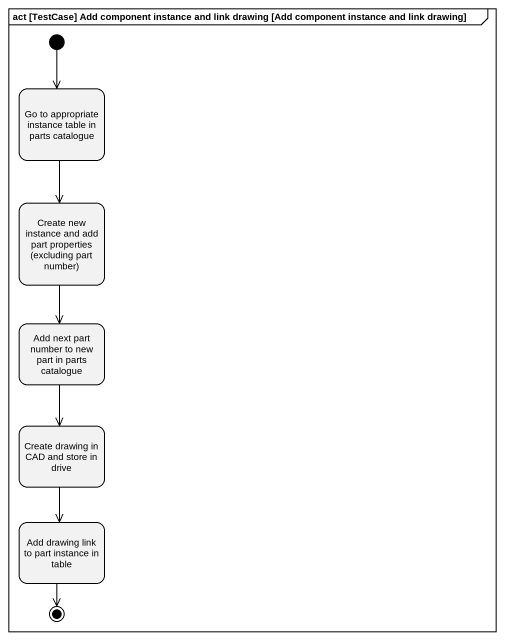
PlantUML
@startuml
mainframe act [TestCase] Add component instance and link drawing [Add component instance and link drawing]
hide empty description
state "Go to appropriate instance table in parts catalogue" as Go_to_appropriate_instance
state "Create new instance and add part properties (excluding part number)" as Create_new_instance_and_add
state "Add next part number to new part in parts catalogue" as Add_next_part_number_to_new
state "Create drawing in CAD and store in drive" as Create_drawing_in_CAD_and
state "Add drawing link to part instance in table" as Add_drawing_link_to_part
[*] --> Go_to_appropriate_instance
Go_to_appropriate_instance --> Create_new_instance_and_add
Create_new_instance_and_add --> Add_next_part_number_to_new
Add_next_part_number_to_new --> Create_drawing_in_CAD_and
Create_drawing_in_CAD_and --> Add_drawing_link_to_part
Add_drawing_link_to_part --> [*]
@enduml
